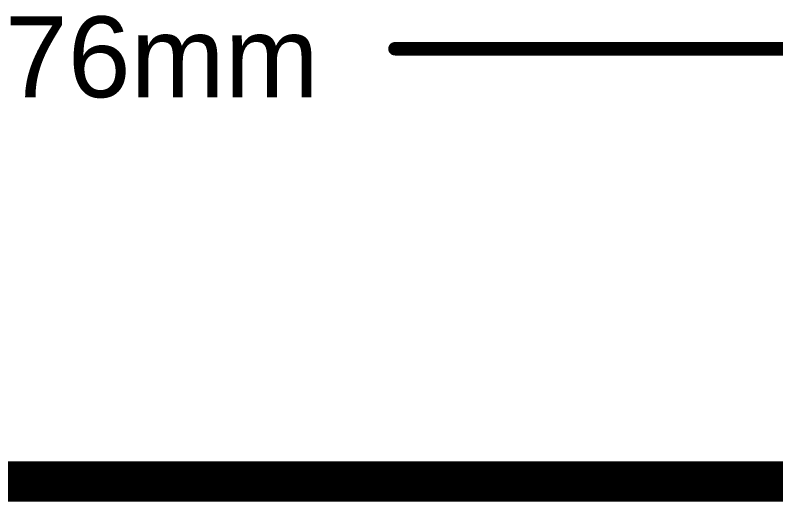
# Model space of a CAD drawing. Header units: inches. Extents: x -0.5 to 14, y -0.2 to 4.7.
# Drawn here: x 0.483 to 1.047, y 1.712 to 2.073 of the extents above; entities that cross this region are included whole.
import ezdxf

# ---------------------------------------------------------------- set-up
doc = ezdxf.new("R2010")
doc.units = ezdxf.units.IN
doc.header["$MEASUREMENT"] = 0
for name, color, linetype in [('Board_outline', 56, 'Continuous'), ('Bottom Layer', 5, 'Continuous'), ('Bottom Overlay', 54, 'Continuous'), ('Dimensions', 6, 'Continuous'), ('GND', 16, 'Continuous'), ('Keep-Out Layer', 6, 'Continuous'), ('POWER', 76, 'Continuous'), ('Top Layer', 1, 'Continuous'), ('Top Overlay', 2, 'Continuous')]:
    doc.layers.add(name, color=color, linetype=linetype)
doc.styles.add('Arial', font='', dxfattribs={"height": 0.2})
doc.styles.get('Arial').set_extended_font_data('Arial')

msp = doc.modelspace()

# ---------------------------------------------------------------- linework, layer by layer
at = {"layer": 'Board_outline', "const_width": 0.03}
msp.add_lwpolyline([(-0.09521, 1.72677), (1.23189, 1.72677)], dxfattribs=at)
msp.add_lwpolyline([(-0.09521, 1.72677), (1.23189, 1.72677)], dxfattribs=at)
msp.add_lwpolyline([(-0.09521, 1.72677), (1.23189, 1.72677)], dxfattribs=at)
msp.add_lwpolyline([(-0.09521, 1.72677), (1.23189, 1.72677)], dxfattribs=at)
at = {"layer": 'Bottom Layer'}
msp.add_line((-0.09521, 1.71344), (1.23189, 1.71344), dxfattribs=at)
at = {"layer": 'Bottom Overlay', "const_width": 0.03}
msp.add_lwpolyline([(-0.09521, 1.72677), (1.23189, 1.72677)], dxfattribs=at)
at = {"layer": 'Dimensions', "const_width": 0.01}
msp.add_lwpolyline([(0.76475, 2.048), (1.27384, 2.048)], dxfattribs=at)
at = {"layer": 'Dimensions', "const_width": 0.005}
msp.add_lwpolyline([(0.76225, 2.048, 1), (0.76725, 2.048, 1)], format="xyb", close=True, dxfattribs=at)
at = {"layer": 'GND'}
msp.add_line((-0.09521, 1.71344), (1.23189, 1.71344), dxfattribs=at)
at = {"layer": 'Keep-Out Layer', "const_width": 0.00616}
for points in [[(-0.09521, 1.72677), (1.23188, 1.72677)], [(-0.09521, 1.72677), (1.23189, 1.72677)]]:
    msp.add_lwpolyline(points, dxfattribs=at)
at = {"layer": 'POWER'}
msp.add_line((-0.09521, 1.71344), (1.23189, 1.71344), dxfattribs=at)
at = {"layer": 'Top Layer'}
msp.add_line((-0.09521, 1.71344), (1.23189, 1.71344), dxfattribs=at)
at = {"layer": 'Top Overlay', "const_width": 0.03}
msp.add_lwpolyline([(-0.09521, 1.72677), (1.23189, 1.72677)], dxfattribs=at)

# ---------------------------------------------------------------- texts
at = {"layer": 'Dimensions', "style": 'Arial'}
msp.add_text('35.76mm', height=0.06, dxfattribs=at).set_placement((0.35888, 2.01201))

doc.saveas('drawing.dxf')
